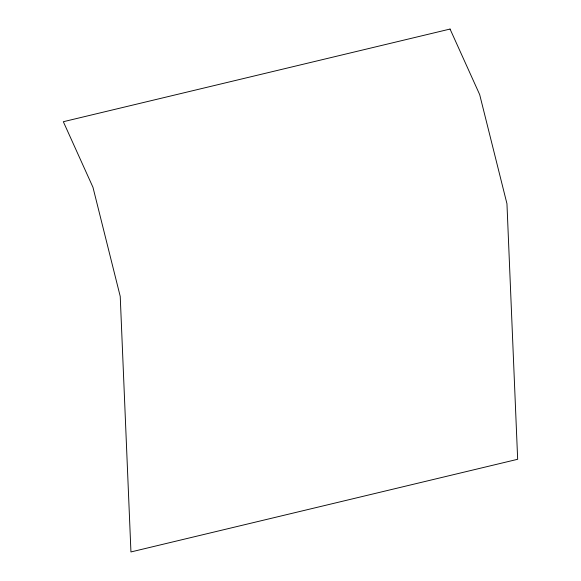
<?xml version="1.0" encoding="UTF-8"?>
<svg xmlns="http://www.w3.org/2000/svg" width="581" height="581" viewBox="0 0 581 581"><rect width="100%" height="100%" fill="white"/><g stroke="black" fill="none" stroke-linecap="round" stroke-linejoin="round"><path stroke-width="0.87" d="M450.057 29.05L63.336 121.712L92.953 187.256L120.231 296.39L130.943 551.95L517.664 459.288L506.952 203.728L479.674 94.594L450.057 29.05"/></g></svg>
